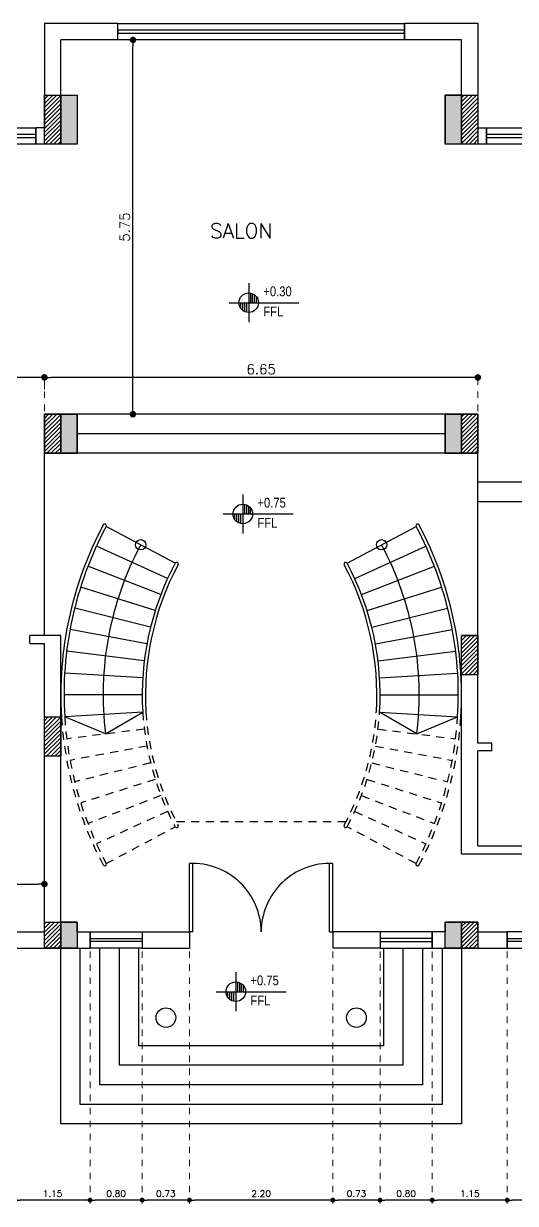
# Model space of a CAD drawing. Header units: metres. Extents: x 2217 to 2595, y -381 to -273.
# Drawn here: x 2352.61 to 2360.15, y -361.65 to -343.53 of the extents above; entities that cross this region are included whole.
import ezdxf

# ---------------------------------------------------------------- set-up
doc = ezdxf.new("R2010")
doc.units = ezdxf.units.M
doc.header["$LTSCALE"] = 0.5
doc.header["$MEASUREMENT"] = 0
doc.header["$PDMODE"] = 3
doc.header["$PDSIZE"] = -1
doc.linetypes.add('DOT2', pattern=[0.125, 0, -0.125])
doc.linetypes.add('HIDDEN', pattern=[0.375, 0.25, -0.125])
for name, color, linetype in [('A-COL', 11, 'Continuous'), ('A-COLH', 1, 'Continuous'), ('A-EDM', 3, 'Continuous'), ('A-GLAZ', 55, 'Continuous'), ('A-LVL', 4, 'Continuous'), ('A-LVL-50', 4, 'Continuous'), ('A-STR', 115, 'Continuous'), ('A-WIN', 132, 'Continuous'), ('ceramic', 6, 'Continuous')]:
    doc.layers.add(name, color=color, linetype=linetype)
doc.layers.add('A-Wall', color=7, linetype='Continuous', lineweight=30)
doc.styles.add('ROMANS', font='romans.shx')
doc.styles.add('S100', font='romans.shx', dxfattribs={"width": 0.9})
doc.styles.add('TECHNIC', font='technic_.ttf')
doc.dimstyles.new('dim50', dxfattribs={"dimscale": 50, "dimtxt": 0.003, "dimasz": 0.002, "dimexe": 0.001, "dimexo": 0.001, "dimgap": 0.001, "dimtad": 1, "dimzin": 0, "dimdsep": 46, "dimtxsty": 'ROMANS', "dimblk": 'DOT', "dimcen": 0, "dimclrd": 5, "dimclre": 1, "dimclrt": 7, "dimadec": 0, "dimazin": 0, "dimtfac": 1, "dimtix": 1, "dimtmove": 2, "dimatfit": 3, "dimldrblk": 'DTICK', "dimfxl": 1, "dimtolj": 1, "dimtzin": 0, "dimlwe": 20, "dimarcsym": 0})
doc.dimstyles.new('dim50 new', dxfattribs={"dimscale": 50, "dimtxt": 0.002, "dimasz": 0.0015, "dimexe": 0.001, "dimexo": 0.001, "dimgap": 0.001, "dimtad": 1, "dimzin": 0, "dimdsep": 46, "dimtxsty": 'ROMANS', "dimblk": 'DOT', "dimcen": 0, "dimclrd": 5, "dimclre": 1, "dimclrt": 7, "dimadec": 0, "dimazin": 0, "dimtfac": 1, "dimtix": 1, "dimtmove": 2, "dimatfit": 3, "dimldrblk": 'DTICK', "dimfxl": 1, "dimtolj": 1, "dimtzin": 0, "dimlwe": 20, "dimarcsym": 0})
pattern_1 = [(45, (-727.746475, -1998.83578), (-0.0318198052, 0.0318198052), [])]
pattern_2 = [(45, (-745.896475, -1998.83578), (-0.0318198052, 0.0318198052), [])]

# ---------------------------------------------------------------- blocks, each defined once
blk = doc.blocks.new('A$Cd91494e1')
at = {"layer": 'A-GLAZ'}
for p, q in [((1, 1.05), (1, 2.099)), ((1.05, 1.05), (1.05, 2.1)), ((3.15, 1.05), (3.15, 2.1)), ((3.2, 1.05), (3.2, 2.099)), ((1.05, 1.05), (1, 1.05)), ((3.15, 1.05), (3.2, 1.05))]:
    blk.add_line(p, q, dxfattribs=at)
for centre, start, end in [((1.05, 1.05), 0, 92.7294), ((3.15, 1.05), 87.2706, 180)]:
    blk.add_arc(centre, 1.05, start, end, dxfattribs=at)
blk = doc.blocks.new('A$C1746cf11')
at = {"layer": 'A-COL', "ltscale": 0.5}
h = blk.add_hatch(color=4, dxfattribs=at)
h.paths.add_polyline_path([(12.25, 13.1), (12, 13.1), (12, 12.7), (12.25, 12.7)])
h.paths.add_polyline_path([(12.25, 12.7), (12, 12.7), (12, 12.35), (12.25, 12.35)])
h = blk.add_hatch(color=4, dxfattribs=at)
h.paths.add_polyline_path([(18.15, 13.1), (17.9, 13.1), (17.9, 12.7), (18.15, 12.7)])
h.paths.add_polyline_path([(18.15, 12.7), (17.9, 12.7), (17.9, 12.35), (18.15, 12.35)])
h = blk.add_hatch(color=4, dxfattribs=at)
h.paths.add_polyline_path([(12.25, 8.2), (12, 8.2), (12, 7.9), (12.25, 7.9)])
h.paths.add_polyline_path([(12.25, 7.9), (12, 7.9), (12, 7.6), (12.25, 7.6)])
h = blk.add_hatch(color=4, dxfattribs=at)
h.paths.add_polyline_path([(18.15, 8.2), (17.9, 8.2), (17.9, 7.9), (18.15, 7.9)])
h.paths.add_polyline_path([(18.15, 7.9), (17.9, 7.9), (17.9, 7.6), (18.15, 7.6)])
h = blk.add_hatch(color=4, dxfattribs=at)
h.paths.add_polyline_path([(12.25, 0.4), (12, 0.4), (12, 0.3), (12.25, 0.3)])
h.paths.add_polyline_path([(12.25, 0.3), (12, 0.3), (12, 0), (12.25, 0)])
h = blk.add_hatch(color=4, dxfattribs=at)
h.paths.add_polyline_path([(18.15, 0.4), (17.9, 0.4), (17.9, 0.3), (18.15, 0.3)])
h.paths.add_polyline_path([(18.15, 0.3), (17.9, 0.3), (17.9, 0), (18.15, 0)])
at = {"layer": 'A-COLH', "ltscale": 0.5}
h = blk.add_hatch(dxfattribs=at)
h.set_pattern_fill('ANSI31', color=256, scale=0.36)
h.set_pattern_definition(pattern_2)
h.paths.add_polyline_path([(11.75, 13.1), (12, 13.1), (12, 12.35), (11.75, 12.35)])
h = blk.add_hatch(dxfattribs=at)
h.set_pattern_fill('ANSI31', color=256, scale=0.36)
h.set_pattern_definition(pattern_1)
h.paths.add_polyline_path([(18.15, 13.1), (18.4, 13.1), (18.4, 12.35), (18.15, 12.35)])
h = blk.add_hatch(dxfattribs=at)
h.set_pattern_fill('ANSI31', color=256, scale=0.36)
h.set_pattern_definition(pattern_2)
h.paths.add_polyline_path([(11.75, 8.2), (12, 8.2), (12, 7.6), (11.75, 7.6)])
h = blk.add_hatch(dxfattribs=at)
h.set_pattern_fill('ANSI31', color=256, scale=0.36)
h.set_pattern_definition(pattern_1)
h.paths.add_polyline_path([(18.15, 8.2), (18.4, 8.2), (18.4, 7.6), (18.15, 7.6)])
h = blk.add_hatch(dxfattribs=at)
h.set_pattern_fill('ANSI31', color=256, scale=0.36)
h.set_pattern_definition(pattern_1)
h.paths.add_polyline_path([(18.15, 4.8), (18.4, 4.8), (18.4, 4.2), (18.15, 4.2)])
h = blk.add_hatch(dxfattribs=at)
h.set_pattern_fill('ANSI31', color=256, scale=0.36)
h.set_pattern_definition(pattern_2)
h.paths.add_polyline_path([(11.75, 3.55), (12, 3.55), (12, 2.95), (11.75, 2.95)])
h = blk.add_hatch(dxfattribs=at)
h.set_pattern_fill('ANSI31', color=256, scale=0.36)
h.set_pattern_definition(pattern_2)
h.paths.add_polyline_path([(11.75, 0.4), (12, 0.4), (12, 0), (11.75, 0)])
h = blk.add_hatch(dxfattribs=at)
h.set_pattern_fill('ANSI31', color=256, scale=0.36)
h.set_pattern_definition(pattern_1)
h.paths.add_polyline_path([(18.15, 0.4), (18.4, 0.4), (18.4, 0), (18.15, 0)])
at = {"layer": 'A-COL', "ltscale": 0.5}
for points in [[(11.75, 13.1), (12, 13.1), (12, 12.35), (11.75, 12.35)], [(12, 13.1), (12.25, 13.1), (12.25, 12.35), (12, 12.35)], [(17.9, 13.1), (18.15, 13.1), (18.15, 12.35), (17.9, 12.35)], [(18.15, 13.1), (18.4, 13.1), (18.4, 12.35), (18.15, 12.35)], [(11.75, 8.2), (12, 8.2), (12, 7.6), (11.75, 7.6)], [(12, 8.2), (12.25, 8.2), (12.25, 7.6), (12, 7.6)], [(17.9, 8.2), (18.15, 8.2), (18.15, 7.6), (17.9, 7.6)], [(18.15, 8.2), (18.4, 8.2), (18.4, 7.6), (18.15, 7.6)], [(18.15, 4.8), (18.4, 4.8), (18.4, 4.2), (18.15, 4.2)], [(11.75, 3.55), (12, 3.55), (12, 2.95), (11.75, 2.95)], [(11.75, 0.4), (12, 0.4), (12, 0), (11.75, 0)], [(12, 0.4), (12.25, 0.4), (12.25, 0), (12, 0)], [(17.9, 0.4), (18.15, 0.4), (18.15, 0), (17.9, 0)], [(18.15, 0.4), (18.4, 0.4), (18.4, 0), (18.15, 0)]]:
    blk.add_lwpolyline(points, close=True, dxfattribs=at)
blk = doc.blocks.new('_Dot')
at = {"color": 0, "linetype": 'ByBlock', "lineweight": -2}
blk.add_line((-0.5, 0), (-1, 0), dxfattribs=at)
at = {"color": 0, "linetype": 'ByBlock', "const_width": 0.5}
blk.add_lwpolyline([(-0.25, 0, 1), (0.25, 0, 1)], format="xyb", close=True, dxfattribs=at)
blk = doc.blocks.new('*D94')
at = {"layer": 'A-EDM', "color": 1, "linetype": 'DOT2', "lineweight": 20, "ltscale": 0.5, "transparency": 16777216}
for p, q in [((2360.028, -357.782), (2360.028, -361.652)), ((2360.828, -357.782), (2360.828, -361.652))]:
    blk.add_line(p, q, dxfattribs=at)
at = {"layer": 'A-EDM', "color": 5, "lineweight": -2, "ltscale": 0.5, "transparency": 16777216}
blk.add_line((2360.753, -361.602), (2360.103, -361.602), dxfattribs=at)
at = {"layer": 'DEFPOINTS', "color": 0, "ltscale": 0.5, "transparency": 16777216}
for p in [(2360.028, -357.732), (2360.828, -357.732), (2360.028, -361.602)]:
    blk.add_point(p, dxfattribs=at)
at = {"layer": 'A-EDM', "color": 5, "lineweight": -2, "ltscale": 0.5, "transparency": 16777216, "xscale": 0.075, "yscale": 0.075, "zscale": 0.075, "rotation": 180}
blk.add_blockref('_Dot', (2360.028, -361.602), dxfattribs=at)
at = {"layer": 'A-EDM', "color": 5, "lineweight": -2, "ltscale": 0.5, "transparency": 16777216, "xscale": 0.075, "yscale": 0.075, "zscale": 0.075}
blk.add_blockref('_Dot', (2360.828, -361.602), dxfattribs=at)
at = {"layer": 'A-EDM', "color": 7, "ltscale": 0.5, "transparency": 16777216, "insert": (2360.428, -361.502), "char_height": 0.1, "attachment_point": 5, "style": 'ROMANS'}
blk.add_mtext('\\A1;0.80', dxfattribs=at)
blk = doc.blocks.new('DTICK')
for p, q in [((-1.21, 0), (1.21, 0)), ((0, 1.21), (0, -1.21))]:
    blk.add_line(p, q)
at = {"color": 3}
blk.add_line((-0.63, -0.63), (0.63, 0.63), dxfattribs=at)
blk = doc.blocks.new('*D95')
at = {"layer": 'A-EDM', "color": 1, "linetype": 'DOT2', "lineweight": 20, "ltscale": 0.5, "transparency": 16777216}
for p, q in [((2358.877, -357.782), (2358.877, -361.652)), ((2360.028, -357.782), (2360.028, -361.652))]:
    blk.add_line(p, q, dxfattribs=at)
at = {"layer": 'A-EDM', "color": 5, "lineweight": -2, "ltscale": 0.5, "transparency": 16777216}
blk.add_line((2359.953, -361.602), (2358.952, -361.602), dxfattribs=at)
at = {"layer": 'DEFPOINTS', "color": 0, "ltscale": 0.5, "transparency": 16777216}
for p in [(2358.877, -357.732), (2360.028, -357.732), (2358.877, -361.602)]:
    blk.add_point(p, dxfattribs=at)
at = {"layer": 'A-EDM', "color": 5, "lineweight": -2, "ltscale": 0.5, "transparency": 16777216, "xscale": 0.075, "yscale": 0.075, "zscale": 0.075, "rotation": 180}
blk.add_blockref('_Dot', (2358.877, -361.602), dxfattribs=at)
at = {"layer": 'A-EDM', "color": 5, "lineweight": -2, "ltscale": 0.5, "transparency": 16777216, "xscale": 0.075, "yscale": 0.075, "zscale": 0.075}
blk.add_blockref('_Dot', (2360.028, -361.602), dxfattribs=at)
at = {"layer": 'A-EDM', "color": 7, "ltscale": 0.5, "transparency": 16777216, "insert": (2359.453, -361.502), "char_height": 0.1, "attachment_point": 5, "style": 'ROMANS'}
blk.add_mtext('\\A1;1.15', dxfattribs=at)
blk = doc.blocks.new('*D96')
at = {"layer": 'A-EDM', "color": 1, "linetype": 'DOT2', "lineweight": 20, "ltscale": 0.5, "transparency": 16777216}
for p, q in [((2358.077, -357.782), (2358.077, -361.652)), ((2358.877, -357.782), (2358.877, -361.652))]:
    blk.add_line(p, q, dxfattribs=at)
at = {"layer": 'A-EDM', "color": 5, "lineweight": -2, "ltscale": 0.5, "transparency": 16777216}
blk.add_line((2358.802, -361.602), (2358.152, -361.602), dxfattribs=at)
at = {"layer": 'DEFPOINTS', "color": 0, "ltscale": 0.5, "transparency": 16777216}
for p in [(2358.077, -357.732), (2358.877, -357.732), (2358.077, -361.602)]:
    blk.add_point(p, dxfattribs=at)
at = {"layer": 'A-EDM', "color": 5, "lineweight": -2, "ltscale": 0.5, "transparency": 16777216, "xscale": 0.075, "yscale": 0.075, "zscale": 0.075, "rotation": 180}
blk.add_blockref('_Dot', (2358.077, -361.602), dxfattribs=at)
at = {"layer": 'A-EDM', "color": 5, "lineweight": -2, "ltscale": 0.5, "transparency": 16777216, "xscale": 0.075, "yscale": 0.075, "zscale": 0.075}
blk.add_blockref('_Dot', (2358.877, -361.602), dxfattribs=at)
at = {"layer": 'A-EDM', "color": 7, "ltscale": 0.5, "transparency": 16777216, "insert": (2358.477, -361.502), "char_height": 0.1, "attachment_point": 5, "style": 'ROMANS'}
blk.add_mtext('\\A1;0.80', dxfattribs=at)
blk = doc.blocks.new('*D97')
at = {"layer": 'A-EDM', "color": 1, "linetype": 'DOT2', "lineweight": 20, "ltscale": 0.5, "transparency": 16777216}
for p, q in [((2357.352, -357.782), (2357.352, -361.652)), ((2358.077, -357.782), (2358.077, -361.652))]:
    blk.add_line(p, q, dxfattribs=at)
at = {"layer": 'A-EDM', "color": 5, "lineweight": -2, "ltscale": 0.5, "transparency": 16777216}
blk.add_line((2358.002, -361.602), (2357.427, -361.602), dxfattribs=at)
at = {"layer": 'DEFPOINTS', "color": 0, "ltscale": 0.5, "transparency": 16777216}
for p in [(2357.352, -357.732), (2358.077, -357.732), (2357.352, -361.602)]:
    blk.add_point(p, dxfattribs=at)
at = {"layer": 'A-EDM', "color": 5, "lineweight": -2, "ltscale": 0.5, "transparency": 16777216, "xscale": 0.075, "yscale": 0.075, "zscale": 0.075, "rotation": 180}
blk.add_blockref('_Dot', (2357.352, -361.602), dxfattribs=at)
at = {"layer": 'A-EDM', "color": 5, "lineweight": -2, "ltscale": 0.5, "transparency": 16777216, "xscale": 0.075, "yscale": 0.075, "zscale": 0.075}
blk.add_blockref('_Dot', (2358.077, -361.602), dxfattribs=at)
at = {"layer": 'A-EDM', "color": 7, "ltscale": 0.5, "transparency": 16777216, "insert": (2357.715, -361.502), "char_height": 0.1, "attachment_point": 5, "style": 'ROMANS'}
blk.add_mtext('\\A1;0.73', dxfattribs=at)
blk = doc.blocks.new('*D98')
at = {"layer": 'A-EDM', "color": 1, "linetype": 'DOT2', "lineweight": 20, "ltscale": 0.5, "transparency": 16777216}
for p, q in [((2355.152, -357.782), (2355.152, -361.652)), ((2357.352, -357.782), (2357.352, -361.652))]:
    blk.add_line(p, q, dxfattribs=at)
at = {"layer": 'A-EDM', "color": 5, "lineweight": -2, "ltscale": 0.5, "transparency": 16777216}
blk.add_line((2357.277, -361.602), (2355.227, -361.602), dxfattribs=at)
at = {"layer": 'DEFPOINTS', "color": 0, "ltscale": 0.5, "transparency": 16777216}
for p in [(2355.152, -357.732), (2357.352, -357.732), (2355.152, -361.602)]:
    blk.add_point(p, dxfattribs=at)
at = {"layer": 'A-EDM', "color": 5, "lineweight": -2, "ltscale": 0.5, "transparency": 16777216, "xscale": 0.075, "yscale": 0.075, "zscale": 0.075, "rotation": 180}
blk.add_blockref('_Dot', (2355.152, -361.602), dxfattribs=at)
at = {"layer": 'A-EDM', "color": 5, "lineweight": -2, "ltscale": 0.5, "transparency": 16777216, "xscale": 0.075, "yscale": 0.075, "zscale": 0.075}
blk.add_blockref('_Dot', (2357.352, -361.602), dxfattribs=at)
at = {"layer": 'A-EDM', "color": 7, "ltscale": 0.5, "transparency": 16777216, "insert": (2356.252, -361.502), "char_height": 0.1, "attachment_point": 5, "style": 'ROMANS'}
blk.add_mtext('\\A1;2.20', dxfattribs=at)
blk = doc.blocks.new('*D99')
at = {"layer": 'A-EDM', "color": 1, "linetype": 'DOT2', "lineweight": 20, "ltscale": 0.5, "transparency": 16777216}
for p, q in [((2354.427, -357.782), (2354.427, -361.652)), ((2355.152, -357.782), (2355.152, -361.652))]:
    blk.add_line(p, q, dxfattribs=at)
at = {"layer": 'A-EDM', "color": 5, "lineweight": -2, "ltscale": 0.5, "transparency": 16777216}
blk.add_line((2355.077, -361.602), (2354.502, -361.602), dxfattribs=at)
at = {"layer": 'DEFPOINTS', "color": 0, "ltscale": 0.5, "transparency": 16777216}
for p in [(2354.427, -357.732), (2355.152, -357.732), (2354.427, -361.602)]:
    blk.add_point(p, dxfattribs=at)
at = {"layer": 'A-EDM', "color": 5, "lineweight": -2, "ltscale": 0.5, "transparency": 16777216, "xscale": 0.075, "yscale": 0.075, "zscale": 0.075, "rotation": 180}
blk.add_blockref('_Dot', (2354.427, -361.602), dxfattribs=at)
at = {"layer": 'A-EDM', "color": 5, "lineweight": -2, "ltscale": 0.5, "transparency": 16777216, "xscale": 0.075, "yscale": 0.075, "zscale": 0.075}
blk.add_blockref('_Dot', (2355.152, -361.602), dxfattribs=at)
at = {"layer": 'A-EDM', "color": 7, "ltscale": 0.5, "transparency": 16777216, "insert": (2354.79, -361.502), "char_height": 0.1, "attachment_point": 5, "style": 'ROMANS'}
blk.add_mtext('\\A1;0.73', dxfattribs=at)
blk = doc.blocks.new('*D100')
at = {"layer": 'A-EDM', "color": 1, "linetype": 'DOT2', "lineweight": 20, "ltscale": 0.5, "transparency": 16777216}
for p, q in [((2353.627, -357.782), (2353.627, -361.652)), ((2354.427, -357.782), (2354.427, -361.652))]:
    blk.add_line(p, q, dxfattribs=at)
at = {"layer": 'A-EDM', "color": 5, "lineweight": -2, "ltscale": 0.5, "transparency": 16777216}
blk.add_line((2354.352, -361.602), (2353.702, -361.602), dxfattribs=at)
at = {"layer": 'DEFPOINTS', "color": 0, "ltscale": 0.5, "transparency": 16777216}
for p in [(2353.627, -357.732), (2354.427, -357.732), (2353.627, -361.602)]:
    blk.add_point(p, dxfattribs=at)
at = {"layer": 'A-EDM', "color": 5, "lineweight": -2, "ltscale": 0.5, "transparency": 16777216, "xscale": 0.075, "yscale": 0.075, "zscale": 0.075, "rotation": 180}
blk.add_blockref('_Dot', (2353.627, -361.602), dxfattribs=at)
at = {"layer": 'A-EDM', "color": 5, "lineweight": -2, "ltscale": 0.5, "transparency": 16777216, "xscale": 0.075, "yscale": 0.075, "zscale": 0.075}
blk.add_blockref('_Dot', (2354.427, -361.602), dxfattribs=at)
at = {"layer": 'A-EDM', "color": 7, "ltscale": 0.5, "transparency": 16777216, "insert": (2354.027, -361.502), "char_height": 0.1, "attachment_point": 5, "style": 'ROMANS'}
blk.add_mtext('\\A1;0.80', dxfattribs=at)
blk = doc.blocks.new('*D101')
at = {"layer": 'A-EDM', "color": 1, "linetype": 'DOT2', "lineweight": 20, "ltscale": 0.5, "transparency": 16777216}
for p, q in [((2352.476, -357.782), (2352.476, -361.652)), ((2353.627, -357.782), (2353.627, -361.652))]:
    blk.add_line(p, q, dxfattribs=at)
at = {"layer": 'A-EDM', "color": 5, "lineweight": -2, "ltscale": 0.5, "transparency": 16777216}
blk.add_line((2353.552, -361.602), (2352.551, -361.602), dxfattribs=at)
at = {"layer": 'DEFPOINTS', "color": 0, "ltscale": 0.5, "transparency": 16777216}
for p in [(2352.476, -357.732), (2353.627, -357.732), (2352.476, -361.602)]:
    blk.add_point(p, dxfattribs=at)
at = {"layer": 'A-EDM', "color": 5, "lineweight": -2, "ltscale": 0.5, "transparency": 16777216, "xscale": 0.075, "yscale": 0.075, "zscale": 0.075, "rotation": 180}
blk.add_blockref('_Dot', (2352.476, -361.602), dxfattribs=at)
at = {"layer": 'A-EDM', "color": 5, "lineweight": -2, "ltscale": 0.5, "transparency": 16777216, "xscale": 0.075, "yscale": 0.075, "zscale": 0.075}
blk.add_blockref('_Dot', (2353.627, -361.602), dxfattribs=at)
at = {"layer": 'A-EDM', "color": 7, "ltscale": 0.5, "transparency": 16777216, "insert": (2353.052, -361.502), "char_height": 0.1, "attachment_point": 5, "style": 'ROMANS'}
blk.add_mtext('\\A1;1.15', dxfattribs=at)
blk = doc.blocks.new('*D222')
at = {"layer": 'A-EDM', "color": 1, "linetype": 'DOT2', "lineweight": 20, "ltscale": 0.5, "transparency": 16777216}
for p, q in [((2346.289, -357.432), (2346.289, -356.698)), ((2352.927, -357.282), (2352.927, -356.698))]:
    blk.add_line(p, q, dxfattribs=at)
at = {"layer": 'A-EDM', "color": 5, "lineweight": -2, "ltscale": 0.5, "transparency": 16777216}
blk.add_line((2346.389, -356.748), (2352.827, -356.748), dxfattribs=at)
at = {"layer": 'DEFPOINTS', "color": 0, "ltscale": 0.5, "transparency": 16777216}
for p in [(2352.927, -356.748), (2352.927, -357.332), (2346.289, -357.482)]:
    blk.add_point(p, dxfattribs=at)
at = {"layer": 'A-EDM', "color": 5, "lineweight": -2, "ltscale": 0.5, "transparency": 16777216, "xscale": 0.1, "yscale": 0.1, "zscale": 0.1, "rotation": 180}
blk.add_blockref('_Dot', (2346.289, -356.748), dxfattribs=at)
at = {"layer": 'A-EDM', "color": 5, "lineweight": -2, "ltscale": 0.5, "transparency": 16777216, "xscale": 0.1, "yscale": 0.1, "zscale": 0.1}
blk.add_blockref('_Dot', (2352.927, -356.748), dxfattribs=at)
at = {"layer": 'A-EDM', "color": 7, "ltscale": 0.5, "transparency": 16777216, "insert": (2349.608, -356.623), "char_height": 0.15, "attachment_point": 5, "style": 'ROMANS'}
blk.add_mtext('\\A1;6.64', dxfattribs=at)
blk = doc.blocks.new('*D235')
at = {"layer": 'A-EDM', "color": 1, "linetype": 'DOT2', "lineweight": 20, "ltscale": 0.5, "transparency": 16777216}
for p, q in [((2354.105, -343.782), (2354.335, -343.782)), ((2353.477, -349.532), (2354.335, -349.532))]:
    blk.add_line(p, q, dxfattribs=at)
at = {"layer": 'A-EDM', "color": 5, "lineweight": -2, "ltscale": 0.5, "transparency": 16777216}
blk.add_line((2354.285, -349.432), (2354.285, -343.882), dxfattribs=at)
at = {"layer": 'DEFPOINTS', "color": 0, "ltscale": 0.5, "transparency": 16777216}
for p in [(2354.055, -343.782), (2354.285, -343.782), (2353.427, -349.532, -20.303)]:
    blk.add_point(p, dxfattribs=at)
at = {"layer": 'A-EDM', "color": 5, "lineweight": -2, "ltscale": 0.5, "transparency": 16777216, "xscale": 0.1, "yscale": 0.1, "zscale": 0.1}
for p, rotation in [((2354.285, -343.782), 90), ((2354.285, -349.532), 270)]:
    blk.add_blockref('_Dot', p, dxfattribs=dict(at, rotation=rotation))
at = {"layer": 'A-EDM', "color": 7, "ltscale": 0.5, "transparency": 16777216, "insert": (2354.16, -346.657), "char_height": 0.15, "attachment_point": 5, "rotation": 90, "style": 'ROMANS'}
blk.add_mtext('\\A1;5.75', dxfattribs=at)
blk = doc.blocks.new('*D236')
at = {"layer": 'A-EDM', "color": 1, "linetype": 'DOT2', "lineweight": 20, "ltscale": 0.5, "transparency": 16777216}
for p, q in [((2352.927, -349.482), (2352.927, -348.916)), ((2359.577, -349.482), (2359.577, -348.916))]:
    blk.add_line(p, q, dxfattribs=at)
at = {"layer": 'A-EDM', "color": 5, "lineweight": -2, "ltscale": 0.5, "transparency": 16777216}
blk.add_line((2359.477, -348.966), (2353.027, -348.966), dxfattribs=at)
at = {"layer": 'DEFPOINTS', "color": 0, "ltscale": 0.5, "transparency": 16777216}
for p in [(2352.927, -348.966), (2352.927, -349.532), (2359.577, -349.532)]:
    blk.add_point(p, dxfattribs=at)
at = {"layer": 'A-EDM', "color": 5, "lineweight": -2, "ltscale": 0.5, "transparency": 16777216, "xscale": 0.1, "yscale": 0.1, "zscale": 0.1, "rotation": 180}
blk.add_blockref('_Dot', (2352.927, -348.966), dxfattribs=at)
at = {"layer": 'A-EDM', "color": 5, "lineweight": -2, "ltscale": 0.5, "transparency": 16777216, "xscale": 0.1, "yscale": 0.1, "zscale": 0.1}
blk.add_blockref('_Dot', (2359.577, -348.966), dxfattribs=at)
at = {"layer": 'A-EDM', "color": 7, "ltscale": 0.5, "transparency": 16777216, "insert": (2356.252, -348.841), "char_height": 0.15, "attachment_point": 5, "style": 'ROMANS'}
blk.add_mtext('\\A1;6.65', dxfattribs=at)
blk = doc.blocks.new('*D237')
at = {"layer": 'A-EDM', "color": 1, "linetype": 'DOT2', "lineweight": 20, "ltscale": 0.5, "transparency": 16777216}
for p, q in [((2350.697, -349.149), (2350.697, -348.916)), ((2352.927, -349.149), (2352.927, -348.916))]:
    blk.add_line(p, q, dxfattribs=at)
at = {"layer": 'A-EDM', "color": 5, "lineweight": -2, "ltscale": 0.5, "transparency": 16777216}
blk.add_line((2352.827, -348.966), (2350.797, -348.966), dxfattribs=at)
at = {"layer": 'DEFPOINTS', "color": 0, "ltscale": 0.5, "transparency": 16777216}
for p in [(2350.697, -348.966), (2350.697, -349.199), (2352.927, -349.199)]:
    blk.add_point(p, dxfattribs=at)
at = {"layer": 'A-EDM', "color": 5, "lineweight": -2, "ltscale": 0.5, "transparency": 16777216, "xscale": 0.1, "yscale": 0.1, "zscale": 0.1, "rotation": 180}
blk.add_blockref('_Dot', (2350.697, -348.966), dxfattribs=at)
at = {"layer": 'A-EDM', "color": 5, "lineweight": -2, "ltscale": 0.5, "transparency": 16777216, "xscale": 0.1, "yscale": 0.1, "zscale": 0.1}
blk.add_blockref('_Dot', (2352.927, -348.966), dxfattribs=at)
at = {"layer": 'A-EDM', "color": 7, "ltscale": 0.5, "transparency": 16777216, "insert": (2351.812, -348.841), "char_height": 0.15, "attachment_point": 5, "style": 'ROMANS'}
blk.add_mtext('\\A1;2.23', dxfattribs=at)
blk = doc.blocks.new('LEV')
for p, q in [((0, 400), (0, -400)), ((-400, 0), (1028, 0)), ((-160, -120), (-160, 0)), ((-120, -160), (-120, 0)), ((-80, -183), (-80, 0)), ((-40, -196), (-40, 0)), ((40, 0), (40, 196)), ((80, 0), (80, 183)), ((120, 0), (120, 160)), ((160, 0), (160, 120))]:
    blk.add_line(p, q)
blk.add_circle((0, 0), 200)
at = {"style": 'S100', "width": 0.9, "flags": 12}
for tag, p in [('L', (300, 132)), ('P', (300, -392))]:
    blk.add_attdef(tag, p, '', height=200, dxfattribs=at)
blk = doc.blocks.new('*D318')
at = {"layer": 'ceramic', "color": 1, "linetype": 'DOT2', "lineweight": 20, "ltscale": 0.5, "transparency": 16777216}
for p, q in [((2574.955, -348.554), (2574.953, -348.551)), ((2570.931, -352.655), (2570.928, -352.653)), ((2281.34, -354.884), (2281.075, -354.884)), ((2281.34, -356.162), (2281.075, -356.162))]:
    blk.add_line(p, q, dxfattribs=at)
at = {"layer": 'ceramic', "color": 5, "lineweight": -2, "ltscale": 0.5, "transparency": 16777216}
for p, q in [((2571.034, -352.616), (2574.918, -348.658)), ((2281.125, -354.984), (2281.125, -356.062))]:
    blk.add_line(p, q, dxfattribs=at)
at = {"layer": 'DEFPOINTS', "color": 0, "ltscale": 0.5, "transparency": 16777216}
for p in [(2574.988, -348.586), (2574.991, -348.589), (2570.966, -352.69), (2281.39, -354.884), (2281.125, -356.162), (2281.39, -356.162)]:
    blk.add_point(p, dxfattribs=at)
at = {"layer": 'ceramic', "color": 5, "lineweight": -2, "ltscale": 0.5, "transparency": 16777216, "xscale": 0.1, "yscale": 0.1, "zscale": 0.1}
for p, rotation in [((2574.988, -348.586), 45.54088658833057), ((2570.964, -352.688), 225.5408865883306), ((2281.125, -354.884), 90), ((2281.125, -356.162), 270)]:
    blk.add_blockref('_Dot', p, dxfattribs=dict(at, rotation=rotation))
at = {"layer": 'ceramic', "color": 7, "ltscale": 0.5, "transparency": 16777216, "char_height": 0.15, "attachment_point": 5, "style": 'ROMANS'}
for s, insert, rotation in [('\\A1;5.75', (2572.887, -350.55), 45.5409), ('\\A1;1.28', (2281, -355.523), 90)]:
    blk.add_mtext(s, dxfattribs=dict(at, insert=insert, rotation=rotation))

msp = doc.modelspace()

# ---------------------------------------------------------------- linework, layer by layer
at = {"layer": 'A-STR'}
for p, q in [((2359.0773, -349.5316, 0), (2353.4273, -349.5316, -20.303)), ((2359.0773, -349.8316, 0), (2353.4273, -349.8316, -20.303)), ((2352.9273, -352.9316), (2352.9274, -350.1316)), ((2359.0773, -350.1316, 0), (2353.4273, -350.1316, -20.303)), ((2359.5773, -352.9316), (2359.5773, -350.1316, 0)), ((2361.9273, -350.5766), (2359.5773, -350.5766, 0)), ((2361.9273, -350.8766), (2359.5773, -350.8766, 0)), ((2354.9332, -351.8193), (2353.8744, -351.2546)), ((2357.5714, -351.8193), (2358.6303, -351.2546)), ((2354.8164, -352.0554), (2353.725, -351.5566)), ((2357.6882, -352.0554), (2358.7796, -351.5566)), ((2354.7143, -352.2982), (2353.5944, -351.8671)), ((2357.7903, -352.2982), (2358.9102, -351.8671)), ((2354.6273, -352.5468), (2353.4831, -352.1851)), ((2357.8774, -352.5468), (2359.0216, -352.1851)), ((2354.5556, -352.8002), (2353.3914, -352.5093)), ((2357.949, -352.8002), (2359.1132, -352.5093)), ((2354.4996, -353.0576), (2353.3198, -352.8385)), ((2358.005, -353.0576), (2359.1848, -352.8385)), ((2354.4595, -353.3179), (2353.2685, -353.1714)), ((2358.0452, -353.3179), (2359.2362, -353.1714)), ((2354.4354, -353.5802), (2353.2376, -353.5069)), ((2358.0693, -353.5802), (2359.2671, -353.5069)), ((2354.4273, -353.8434), (2353.2273, -353.8436)), ((2358.0773, -353.8434), (2359.2773, -353.8436)), ((2354.4354, -354.1067), (2353.2376, -354.18)), ((2353.8641, -354.4422), (2353.2376, -354.18)), ((2353.864, -354.4422), (2354.4354, -354.1067)), ((2358.0693, -354.1067), (2359.2671, -354.18)), ((2358.6407, -354.4422), (2358.0693, -354.1067)), ((2358.6405, -354.4422), (2359.2671, -354.18))]:
    msp.add_line(p, q, dxfattribs=at)
at = {"layer": 'A-STR', "linetype": 'HIDDEN'}
for p, q in [((2354.4595, -354.369), (2353.2685, -354.5155)), ((2358.0452, -354.369), (2359.2362, -354.5155)), ((2354.4996, -354.6293), (2353.3198, -354.8484)), ((2358.005, -354.6293), (2359.1848, -354.8484)), ((2354.5556, -354.8867), (2353.3914, -355.1776)), ((2357.949, -354.8867), (2359.1132, -355.1776)), ((2354.6273, -355.1401), (2353.4831, -355.5018)), ((2357.8774, -355.1401), (2359.0216, -355.5018)), ((2354.7143, -355.3887), (2353.5944, -355.8198)), ((2357.7903, -355.3887), (2358.9102, -355.8198)), ((2354.8164, -355.6315), (2353.725, -356.1303)), ((2357.6882, -355.6315), (2358.7796, -356.1303)), ((2353.8749, -356.432), (2354.9337, -355.8673)), ((2357.5536, -355.7928), (2354.9511, -355.7928)), ((2358.6298, -356.432), (2357.5709, -355.8673))]:
    msp.add_line(p, q, dxfattribs=at)
at = {"layer": 'A-STR', "ltscale": 0.5}
for points in [[(2359.3273, -357.7316), (2359.3273, -360.4316), (2353.1773, -360.4316), (2353.1773, -357.7316)], [(2359.0273, -357.7316), (2359.0273, -360.1316), (2353.4773, -360.1316), (2353.4773, -357.7316)], [(2358.7273, -357.7316), (2358.7273, -359.8316), (2353.7773, -359.8316), (2353.7773, -357.7316)], [(2358.4273, -357.7316), (2358.4273, -359.5316), (2354.0773, -359.5316), (2354.0773, -357.7316)], [(2358.1273, -357.7316), (2358.1273, -359.2316), (2354.3773, -359.2316), (2354.3773, -357.7316)]]:
    msp.add_lwpolyline(points, dxfattribs=at)
for centre in [(2354.4038, -351.5369), (2358.1009, -351.5369)]:
    msp.add_circle(centre, 0.0797, dxfattribs=at)
at = {"layer": 'A-STR'}
for centre, radius, start, end in [((2358.7273, -353.8428), 5.55, 151.92751, 183.51292), ((2358.7273, -353.8428), 5.5, 151.92751, 183.51478), ((2353.8523, -351.2428), 0.025, 331.92751, 151.92751), ((2358.6523, -351.2428), 0.025, 28.07249, 208.07249), ((2353.7773, -353.8428), 5.5, 356.48522, 28.07249), ((2353.7773, -353.8428), 5.55, 356.48708, 28.07249), ((2358.7273, -353.8428), 4.9, 151.92751, 187.0256), ((2353.7773, -353.8428), 4.9, 352.9744, 28.07249), ((2358.7273, -353.8428), 4.3, 151.92751, 183.50179), ((2358.7273, -353.8428), 4.25, 151.92751, 183.50179), ((2354.9553, -351.8311), 0.025, 331.92751, 151.92751), ((2357.5494, -351.8311), 0.025, 28.07249, 208.07249), ((2353.7773, -353.8428), 4.25, 356.49821, 28.07249), ((2353.7773, -353.8428), 4.3, 356.49821, 28.07249), ((2354.9553, -355.8546), 0.025, 208.07249, 28.07249), ((2357.5494, -355.8546), 0.025, 151.92751, 331.92751), ((2353.8528, -356.4438), 0.025, 208.07249, 28.07249), ((2358.6518, -356.4438), 0.025, 151.92751, 331.92751)]:
    msp.add_arc(centre, radius, start, end, dxfattribs=at)
at = {"layer": 'A-STR', "linetype": 'HIDDEN'}
for centre, radius, start, end in [((2358.7273, -353.8428), 5.55, 183.51292, 208.08385), ((2358.7273, -353.8428), 5.5, 183.51478, 208.08396), ((2358.7273, -353.8428), 4.3, 183.50179, 208.07249), ((2358.7273, -353.8428), 4.25, 183.51838, 208.07249), ((2353.7773, -353.8428), 4.25, 331.92751, 356.48162), ((2353.7773, -353.8428), 4.3, 331.92751, 356.49821), ((2353.7773, -353.8428), 5.5, 331.91604, 356.48522), ((2353.7773, -353.8428), 5.55, 331.91615, 356.48708)]:
    msp.add_arc(centre, radius, start, end, dxfattribs=at)
at = {"layer": 'A-Wall', "ltscale": 0.5}
for p, q in [((2352.9273, -343.5316), (2352.9273, -345.1316)), ((2354.0546, -343.5316), (2352.9273, -343.5316)), ((2359.5773, -343.5316), (2358.45, -343.5316)), ((2359.5773, -343.5316), (2359.5773, -345.1316)), ((2354.0546, -343.7816), (2353.1773, -343.7816)), ((2353.1773, -344.6316), (2353.1773, -343.7816)), ((2359.3273, -343.7816), (2358.45, -343.7816)), ((2359.3273, -344.6316), (2359.3273, -343.7816)), ((2353.1773, -344.6316), (2353.4273, -344.6316)), ((2353.4273, -344.6316), (2353.4273, -345.3816)), ((2359.3273, -344.6316), (2359.0773, -344.6316)), ((2359.0773, -344.6316), (2359.0773, -345.3816)), ((2352.9273, -345.1316), (2352.7966, -345.1316)), ((2359.5773, -345.1316), (2359.7081, -345.1316)), ((2353.4273, -345.3816), (2352.7966, -345.3816)), ((2359.7081, -345.3816), (2359.0773, -345.3816)), ((2353.4273, -349.5316), (2352.9273, -349.5316)), ((2352.9273, -349.5316), (2352.9273, -350.1316)), ((2353.4273, -350.1316), (2353.4273, -349.5316)), ((2359.5773, -349.5316), (2359.0773, -349.5316)), ((2359.0773, -349.5316), (2359.0773, -350.1316)), ((2359.5773, -350.1316), (2359.5773, -349.5316)), ((2352.9273, -350.1316), (2353.4273, -350.1316)), ((2359.0773, -350.1316), (2359.5773, -350.1316)), ((2353.1773, -352.9316), (2352.7015, -352.9316)), ((2353.1773, -357.3316), (2353.1773, -352.9316)), ((2359.3273, -356.2816), (2359.3273, -352.9316)), ((2359.5773, -352.9316), (2359.3273, -352.9316)), ((2359.5773, -354.5832), (2359.5773, -352.9316)), ((2352.7015, -353.0516), (2352.9273, -353.0516)), ((2352.9273, -357.4816), (2352.9273, -353.0516)), ((2359.7893, -354.5832), (2359.5773, -354.5832)), ((2359.7893, -354.7032), (2359.5773, -354.7032)), ((2359.5773, -356.1616), (2359.5773, -354.7032)), ((2359.5773, -356.1616), (2363.1973, -356.1616)), ((2359.3273, -356.2816), (2361.0773, -356.2816)), ((2353.4273, -357.3316), (2353.1773, -357.3316)), ((2353.4273, -357.4816), (2353.4273, -357.3316)), ((2359.5773, -357.3316), (2359.0773, -357.3316)), ((2359.0773, -357.3316), (2359.0773, -357.4816)), ((2359.5773, -357.4816), (2359.5773, -357.3316)), ((2352.4763, -357.4816), (2352.9273, -357.4816)), ((2353.4273, -357.4816), (2353.6273, -357.4816)), ((2354.4273, -357.4816), (2355.1523, -357.4816)), ((2358.0773, -357.4816), (2357.3523, -357.4816)), ((2359.0773, -357.4816), (2358.8773, -357.4816)), ((2359.5773, -357.4816), (2360.0283, -357.4816)), ((2360.0283, -357.7316), (2360.0283, -357.4816)), ((2352.4763, -357.7316), (2353.6273, -357.7316)), ((2354.4273, -357.7316), (2355.1523, -357.7316)), ((2358.0773, -357.7316), (2357.3523, -357.7316)), ((2358.8773, -357.7316), (2360.0283, -357.7316))]:
    msp.add_line(p, q, dxfattribs=at)
at = {"layer": 'A-Wall'}
for p, q in [((2354.0546, -343.7816, -20.303), (2354.0546, -343.5316, -20.303)), ((2358.45, -343.7816), (2358.45, -343.5316)), ((2352.7966, -345.3816), (2352.7966, -345.1316)), ((2359.7081, -345.1316), (2359.7081, -345.3816)), ((2352.7015, -353.0516), (2352.7015, -352.9316)), ((2359.7893, -354.7032), (2359.7893, -354.5832)), ((2353.6273, -357.4816), (2353.6273, -357.7316)), ((2354.4273, -357.4816), (2354.4273, -357.7316)), ((2355.1523, -357.4816), (2355.1523, -357.7316)), ((2357.3523, -357.4816), (2357.3523, -357.7316)), ((2358.0773, -357.4816), (2358.0773, -357.7316)), ((2358.8773, -357.4816), (2358.8773, -357.7316))]:
    msp.add_line(p, q, dxfattribs=at)
at = {"layer": 'A-Wall', "ltscale": 0.5}
for centre in [(2354.7907, -358.7986), (2357.714, -358.7986)]:
    msp.add_circle(centre, 0.15, dxfattribs=at)
at = {"layer": 'A-WIN'}
for points in [[(2354.0546, -343.5316), (2358.45, -343.5316), (2358.45, -343.7816), (2354.0546, -343.7816)], [(2358.45, -343.634), (2354.0546, -343.634), (2354.0546, -343.6792), (2358.45, -343.6792)], [(2350.9966, -345.1316), (2352.7966, -345.1316), (2352.7966, -345.3816), (2350.9966, -345.3816)], [(2361.4085, -345.3816), (2359.7081, -345.3816), (2359.7081, -345.1316), (2361.4085, -345.1316)], [(2352.7966, -345.234), (2350.9966, -345.234), (2350.9966, -345.2792), (2352.7966, -345.2792)], [(2359.7081, -345.2792), (2361.4085, -345.2792), (2361.4085, -345.234), (2359.7081, -345.234)], [(2360.8283, -357.4816), (2360.0283, -357.4816), (2360.0283, -357.7316), (2360.8283, -357.7316)], [(2360.0283, -357.584), (2360.8283, -357.584), (2360.8283, -357.6292), (2360.0283, -357.6292)]]:
    msp.add_lwpolyline(points, close=True, dxfattribs=at)
at = {"layer": 'A-WIN', "ltscale": 0.5}
for points in [[(2354.4273, -357.7316), (2353.6273, -357.7316), (2353.6273, -357.4816), (2354.4273, -357.4816)], [(2358.0773, -357.7316), (2358.8773, -357.7316), (2358.8773, -357.4816), (2358.0773, -357.4816)], [(2353.6273, -357.5814), (2354.4273, -357.5814), (2354.4273, -357.6318), (2353.6273, -357.6318)], [(2358.8773, -357.5814), (2358.0773, -357.5814), (2358.0773, -357.6318), (2358.8773, -357.6318)]]:
    msp.add_lwpolyline(points, close=True, dxfattribs=at)

# ---------------------------------------------------------------- block references
at = {"layer": 'A-LVL-50'}
ref = msp.add_blockref('LEV', (2356.0613, -347.8186), dxfattribs=dict(at, xscale=0.0007500000028813499, yscale=0.0007500000028813499, zscale=0.0007500000028813499))
ref.add_attrib('L', '+0.30', (2356.2863, -347.7197), dxfattribs={"layer": '0', "height": 0.15, "style": 'TECHNIC', "flags": 12})
ref.add_attrib('P', 'FFL', (2356.286, -348.0298), dxfattribs={"layer": '0', "height": 0.15, "style": 'TECHNIC', "flags": 12})
ref = msp.add_blockref('LEV', (2355.9706, -351.0637), dxfattribs=dict(at, xscale=0.0007500000028813499, yscale=0.0007500000028813499, zscale=0.0007500000028813499))
ref.add_attrib('L', '+0.75', (2356.1956, -350.9649), dxfattribs={"layer": '0', "height": 0.15, "style": 'TECHNIC', "flags": 12})
ref.add_attrib('P', 'FFL', (2356.1952, -351.2749), dxfattribs={"layer": '0', "height": 0.15, "style": 'TECHNIC', "flags": 12})
ref = msp.add_blockref('LEV', (2355.8628, -358.4009), dxfattribs=dict(at, xscale=0.0007500000028813499, yscale=0.0007500000028813499, zscale=0.0007500000028813499))
ref.add_attrib('L', '+0.75', (2356.0878, -358.302), dxfattribs={"layer": '0', "height": 0.15, "style": 'TECHNIC', "flags": 12})
ref.add_attrib('P', 'FFL', (2356.0875, -358.6121), dxfattribs={"layer": '0', "height": 0.15, "style": 'TECHNIC', "flags": 12})
at = {"layer": 'A-Wall', "ltscale": 0.5}
for name, p in [('A$C1746cf11', (2341.1773, -357.7316)), ('A$Cd91494e1', (2354.1523, -358.5316))]:
    msp.add_blockref(name, p, dxfattribs=at)

# ---------------------------------------------------------------- texts
at = {"layer": 'A-LVL', "color": 7, "style": 'ROMANS'}
msp.add_text('SALON', height=0.225, dxfattribs=at).set_placement((2355.4686, -346.8252))

# ---------------------------------------------------------------- dimensions: what is measured, and where the dimension line sits
at = {"layer": 'A-EDM', "ltscale": 0.5}
dim = msp.add_linear_dim(base=(2354.2853, -343.7816), p1=(2353.4273, -349.5316, -20.303), p2=(2354.0546, -343.7816), angle=90, dimstyle='dim50', dxfattribs=at)
dim.commit()
dim.dimension.update_dxf_attribs({"geometry": '*D235', "text_midpoint": (2354.1603, -346.6566)})
for base, p1, p2, dimstyle, picture, middle in [((2350.6973, -348.9662), (2352.9273, -349.1989), (2350.6973, -349.1989), 'dim50', '*D237', (2351.8123, -348.8412)), ((2352.9273, -348.9662), (2359.5773, -349.5316), (2352.9273, -349.5316), 'dim50', '*D236', (2356.2523, -348.8412)), ((2352.9273, -356.7478), (2346.2889, -357.4816), (2352.9273, -357.3316), 'dim50', '*D222', (2349.6081, -356.6228)), ((2352.4763, -361.6024), (2353.6273, -357.7316), (2352.4763, -357.7316), 'dim50 new', '*D101', (2353.0518, -361.5024)), ((2353.6273, -361.6024), (2354.4273, -357.7316), (2353.6273, -357.7316), 'dim50 new', '*D100', (2354.0273, -361.5024)), ((2354.42733026, -361.60235501), (2355.15233029, -357.73159426), (2354.42733026, -357.73159438), 'dim50 new', '*D99', (2354.78983027, -361.50235501)), ((2355.1523, -361.6024), (2357.3523, -357.7316), (2355.1523, -357.7316), 'dim50 new', '*D98', (2356.2523, -361.5024)), ((2357.3523304715, -361.6023550091), (2358.0773304715, -357.7315941327), (2357.3523304715, -357.7315942555), 'dim50 new', '*D97', (2357.7148304715, -361.5023550091)), ((2358.0773, -361.6024), (2358.8773, -357.7316), (2358.0773, -357.7316), 'dim50 new', '*D96', (2358.4773, -361.5024)), ((2358.8773, -361.6024), (2360.0283, -357.7316), (2358.8773, -357.7316), 'dim50 new', '*D95', (2359.4528, -361.5024)), ((2360.0283, -361.6024), (2360.8283, -357.7316), (2360.0283, -357.7316), 'dim50 new', '*D94', (2360.4283, -361.5024))]:
    dim = msp.add_linear_dim(base=base, p1=p1, p2=p2, dimstyle=dimstyle, dxfattribs=at)
    dim.commit()
    dim.dimension.update_dxf_attribs({"geometry": picture, "text_midpoint": middle})
at = {"layer": 'ceramic', "ltscale": 0.5}
dim = msp.add_linear_dim(base=(2281.1253, -356.1616), p1=(2281.3898, -354.8843), p2=(2281.3898, -356.1616), angle=90, dimstyle='dim50', dxfattribs=at)
dim.commit()
dim.dimension.update_dxf_attribs({"geometry": '*D318', "text_midpoint": (2281.0003, -355.5229)})
dim = msp.add_aligned_dim(p1=(2570.9663, -352.6905), p2=(2574.9912, -348.5889), distance=0.0038, dimstyle='dim50', dxfattribs=at)
dim.commit()
dim.dimension.update_dxf_attribs({"geometry": '*D318', "text_midpoint": (2572.8868, -350.5495)})

doc.saveas('drawing.dxf')
